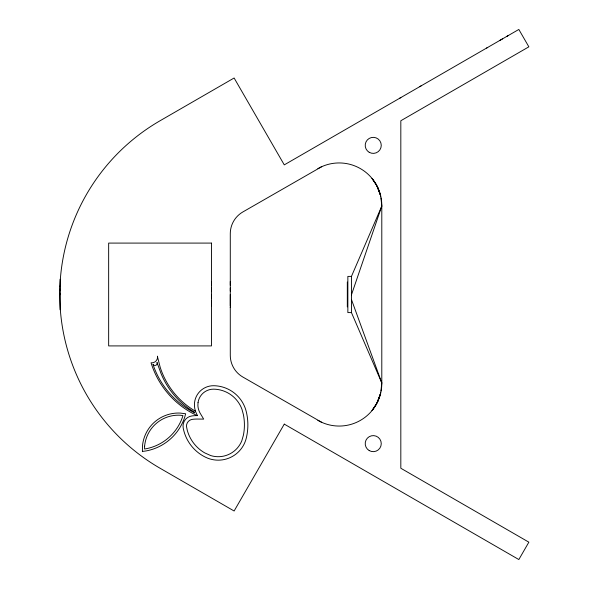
<?xml version="1.0" encoding="UTF-8"?>
<svg xmlns="http://www.w3.org/2000/svg" width="589" height="589" viewBox="0 0 589 589"><rect width="100%" height="100%" fill="white"/><g stroke="black" fill="none" stroke-linecap="round" stroke-linejoin="round"><path stroke-width="0.88" d="M60.137 294.691L60.137 293.742M60.137 290.37L60.137 289.155M60.137 286.703L60.137 285.93M142.405 451.66L142.472 445.998A36.135 36.135 0 0 1 180.271 413.08L185.645 413.765L184.681 417.299A50.389 50.389 0 0 1 146.043 450.946L142.413 451.424M377.439 402.206L380.413 394.218L376.216 404.525L372.042 410.57L377.439 402.206L380.752 392.819L381.797 382.924L381.797 206.076A42.636 42.636 0 0 0 381.112 197.948M351.449 294.846L381.797 206.076L380.752 196.181L377.439 186.794L372.042 178.43L376.216 184.475L380.413 194.782L377.439 186.794M381.112 391.052A42.636 42.636 0 0 0 381.797 382.924L351.449 312.59L351.449 276.396L381.797 206.076M399.754 98.201L400.837 97.575M419.648 86.716L421.098 85.876M486.624 48.048L487.714 47.422M499.928 40.369L502.542 38.852M506.518 36.562L507.976 35.723M321.704 166.687L242.83 211.966A25.077 25.077 0 0 0 230.284 233.686L230.284 355.314A25.077 25.077 0 0 0 242.83 377.026L321.704 422.313M351.449 276.396L347.856 276.396L347.856 312.59L351.449 312.59M197.101 415.606L197.565 415.606L196.616 413.934A20.387 20.387 0 0 1 194.429 404.65A19.032 19.032 0 0 1 213.763 385.714A34.029 34.029 0 0 1 246.298 411.733A56.036 56.036 0 0 1 246.298 438.083A28.876 28.876 0 0 1 205.775 457.344A40.98 40.98 0 0 1 183.194 427.989A10.249 10.249 0 0 1 192.021 415.915A41.414 41.414 0 0 1 197.101 415.606L191.742 412.874A86.406 86.406 0 0 1 151.049 362.795A5.757 5.757 0 0 0 157.572 357.044L157.499 356.154M351.449 299.514L381.797 382.924M157.145 362.861L160.93 373.264A79.994 79.994 0 0 0 189.879 409.289L194.407 412.153L194.679 412.882L192.389 411.711A85.074 85.074 0 0 1 154.266 367.992L152.956 364.238A2.223 2.223 0 0 0 157.145 362.861L156.968 362.309M157.572 357.044L160.208 367.345A78.661 78.661 0 0 0 195.504 411.269M347.319 282.043L347.319 306.906M230.284 281.461L230.284 285.282M230.284 287.977L230.284 291.128M230.284 294.5L230.284 305.794M230.284 307.097L230.284 307.539M211.48 281.461L211.48 285.282M211.48 287.977L211.48 291.128M211.48 294.5L211.48 297.872M211.48 301.023L211.48 305.794M60.137 279.238L60.137 293.882M60.137 294.309L60.137 309.762M317.854 168.653A42.636 42.636 0 0 1 380.752 196.181M380.752 392.819A42.636 42.636 0 0 1 317.854 420.347M211.48 243.088L211.48 345.912L108.656 345.912L108.656 243.088L211.48 243.088M144.607 446.19L144.577 448.987L145.652 448.84A48.254 48.254 0 0 0 182.649 416.622L182.936 415.576L180.16 415.223A33.993 33.993 0 0 0 144.607 446.19M198.037 402.618L197.897 405.468A16.926 16.926 0 0 0 200.076 413.08L203.669 419.103L197.094 419.059A37.961 37.961 0 0 0 192.861 419.287L191.535 419.523A6.788 6.788 0 0 0 186.485 426.429L187.243 430.206A37.519 37.519 0 0 0 204.67 452.86L210.774 455.591A25.415 25.415 0 0 0 241.784 440.859L243.39 435.242A52.583 52.583 0 0 0 243.39 414.575L241.976 409.333A30.562 30.562 0 0 0 213.726 389.167A15.579 15.579 0 0 0 198.029 402.618M284.273 424.124L234.12 511.002L160.068 468.248A200.628 200.628 0 0 1 160.068 120.752L234.12 77.998L284.273 164.876L518.835 29.45L528.863 46.825L400.822 120.752L400.822 468.248L528.863 542.174L518.835 559.55L284.273 424.124M369.222 152.315A8.025 8.025 0 0 0 381.26 145.365A8.025 8.025 0 0 0 369.222 138.415A8.025 8.025 0 0 0 369.222 152.315M369.222 450.585A8.025 8.025 0 0 0 381.26 443.635A8.025 8.025 0 0 0 369.222 436.685A8.025 8.025 0 0 0 369.222 450.585"/></g></svg>
